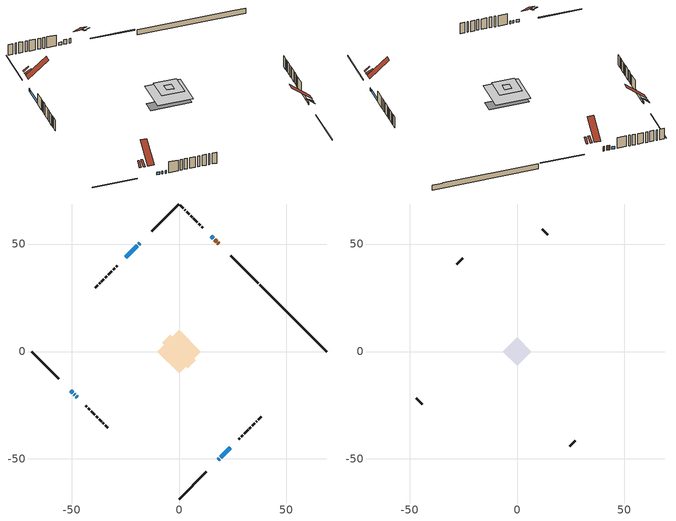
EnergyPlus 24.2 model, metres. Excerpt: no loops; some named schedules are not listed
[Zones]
conditioned space
 floor adiabatic (AdiabaticFloorConstruction): -10.19,0 0,10.19 10.19,0 0,-10.19 z2.59
 floor foundation (Slab1 construction): -7.77,4.07 -4.07,7.77 7.77,-4.07 4.07,-7.77 z-2.19
 wall outside (RimJoist1 construction): 0,-68.64 12.79,-55.85 / -68.64,0 -55.85,-12.79 / 0,68.64 -12.79,55.85 / 36.91,31.73 24.12,44.52 z0.15:0.45
 wall outside (AdiabaticWallConstruction 1): 18.55,50.09 18.12,50.52 / 17.47,51.17 16.61,52.03 z0.15:2.18
 wall outside (AdiabaticWallConstruction): 18.36,-50.28 18.68,-49.95 / 15.96,52.68 15.07,53.57 / -50.28,-18.36 -49.39,-19.25 / -48.73,-19.9 -48.44,-20.2 / 19.34,-49.3 23.78,-44.86 / -18.36,50.28 -18.68,49.95 / -47.79,-20.85 -47.46,-21.18 / -19.34,49.3 -24.67,43.97 z0.15:1.37
 wall outside (Wall1 construction): 27.8,-40.83 28.29,-40.35 / -43.44,-25.2 -42.96,-25.68 / -28.69,39.95 -29.18,39.46 / 11.04,57.6 10.56,58.08 z0.15:5.03
 wall outside (Wall2 construction): 28.94,-39.69 29.76,-38.88 / -42.3,-26.34 -41.48,-27.15 / -29.83,38.81 -30.65,37.99 / 9.9,58.74 9.09,59.55 z0.15:5.03
 wall outside (Wall3 construction): 30.42,-38.22 32.11,-36.53 / -40.83,-27.81 -39.13,-29.51 / -31.3,37.33 -33,35.64 / 8.43,60.21 6.73,61.9 z0.15:5.03
 wall outside (Wall4 construction): 32.77,-35.87 33.37,-35.27 / -38.47,-30.16 -37.87,-30.76 / -33.66,34.98 -34.26,34.38 / 6.08,62.56 5.48,63.16 z0.15:5.03
 wall outside (Wall5 construction): 34.03,-34.61 35.2,-33.44 / -37.22,-31.42 -36.05,-32.59 / -34.91,33.72 -36.09,32.55 / 4.82,63.82 3.65,64.99 z0.15:5.03
 wall outside (Wall6 construction): 35.86,-32.78 36.26,-32.38 / -35.39,-33.25 -34.98,-33.66 / -36.74,31.9 -37.15,31.49 / 2.99,65.65 2.59,66.05 z0.15:5.03
 wall outside (Wall8 construction): 36.92,-31.72 38.19,-30.45 / -34.33,-34.31 -33.05,-35.59 / -37.81,30.83 -39.08,29.56 / 1.93,66.71 0.66,67.98 z0.15:5.03
 wall foundation (FoundationWall1 construction): 37.57,31.07,-2.19 37.57,31.07,0.15 65.53,3.11,0.15 65.53,3.11,0.04 68.64,0,0.04 68.64,0,-2.19
 window (WindowConstruction 4): 18.36,-50.28 18.68,-49.96 z0.15:1.37
 window (WindowConstruction 2): 15.95,52.68 15.07,53.57 z0.15:1.37
 window (WindowConstruction 3): -50.28,-18.36 -49.39,-19.25 z0.15:1.37
 window (WindowConstruction 7): -48.73,-19.91 -48.44,-20.2 z0.15:1.37
 window (WindowConstruction): 19.34,-49.3 23.78,-44.86 z0.15:1.37
 window (WindowConstruction 5): -18.36,50.28 -18.68,49.96 z0.15:1.37
 window (WindowConstruction 6): -47.79,-20.85 -47.46,-21.18 z0.15:1.37
 window (WindowConstruction 1): -19.34,49.3 -24.67,43.97 z0.15:1.37
 door (Door): 18.55,50.09 18.12,50.52 z0.15:2.18
 door (Door 1): 17.47,51.17 16.61,52.03 z0.15:2.18
 ceiling adiabatic (AdiabaticFloorConstruction): 0,-10.19 10.19,0 0,10.19 -10.19,0 z2.59
 roof outside (Roof1 construction): 13.93,-54.7,5.03 12.44,-53.21,6.79 11.95,-53.7,6.79 13.45,-55.19,5.03; -54.7,-13.93,5.03 -53.21,-12.44,6.79 -53.7,-11.95,6.79 -55.19,-13.45,5.03; -13.93,54.7,5.03 -12.44,53.21,6.79 -11.95,53.7,6.79 -13.45,55.19,5.03; 22.98,45.66,5.03 21.48,44.17,6.79 21.97,43.68,6.79 23.46,45.18,5.03
attic - vented
 floor to conditioned space (Floor1 construction Reversed): -2.14,0 0,2.14 2.14,0 0,-2.14 z5.03
 floor to conditioned space (Floor2 construction Reversed): -6.63,0 0,6.63 6.63,0 0,-6.63 z5.03
 wall outside (Wall10 construction): 24.44,-44.2 27.15,-41.49 / -46.81,-21.83 -44.1,-24.54 / -25.33,43.31 -28.03,40.6 / 14.41,54.23 11.7,56.94 z0.15:5.03
 roof outside (Roof2 construction): 15.16,-53.48,5.03 13.14,-51.46,6.45 12.57,-52.03,6.45 14.59,-54.05,5.03; -53.48,-15.16,5.03 -51.46,-13.14,6.45 -52.03,-12.57,6.45 -54.05,-14.59,5.03; -15.16,53.48,5.03 -13.14,51.46,6.45 -12.57,52.03,6.45 -14.59,54.05,5.03; 21.76,46.88,5.03 19.74,44.86,6.45 20.3,44.3,6.45 22.32,46.32,5.03
 roof outside (Roof3 construction): 17.7,-50.94,5.03 11.89,-45.12,11.87 10,-47.02,11.87 15.81,-52.83,5.03; -50.94,-17.7,5.03 -45.12,-11.89,11.87 -47.02,-10,11.87 -52.83,-15.81,5.03; -17.7,50.94,5.03 -11.89,45.12,11.87 -10,47.02,11.87 -15.81,52.83,5.03; 19.21,49.43,5.03 13.4,43.62,11.87 15.29,41.73,11.87 21.1,47.54,5.03
[Building]
Building 1: Terrain=Suburbs
[Site:Location]
Montreal Intl AP_QC: Latitude {deg}=45.47; Longitude {deg}=-73.74; Time Zone {hr}=-5; Elevation {m}=36; Keep Site Location Information=Yes
[Site:GroundTemperature:Shallow]
2.07863, -0.316383, -0.508184, 0.628371, 5.19101, 9.73239, 13.6695, 16.1636, 16.3755, 14.347, 10.5102, 6.10817
[Site:WaterMainsTemperature]
Calculation Method=Schedule; Temperature Schedule=mains temperature schedule
[Material] Roughness=Rough; Thermal Absorptance=0.9
Name | Thickness {m} | Conductivity {W/m-K} | Density {kg/m3} | Specific Heat {J/kg-K} | Solar Absorptance | Visible Absorptance
asphalt or fiberglass shingles | 0.00635 | 0.162714 | 1121.4 | 1465.45 | 0.84 | 0.84
ceiling loosefill ins | 0.169333 | 0.0480833 | 16.02 | 1046.75 | 0.7 | 0.7
ceiling stud and cavity | 0.1397 | 0.122623 | 65.682 | 1177.47 | 0.7 | 0.7
ceiling stud and cavity 1 | 0.1397 | 0.121125 | 65.682 | 1177.47 | 0.7 | 0.7
concrete 4.0 in. | 0.1016 | 1.803125 | 2242.8 | 837.4 | 0.7 | 0.7
concrete 8.0 in. | 0.2032 | 1.803125 | 2242.8 | 837.4 | 0.7 | 0.7
door material | 0.04445 | 0.053851 | 512.64 | 1214.23 | 0.7 | 0.7
exterior vertical ins | 0.0158385 | 0.029427 | 32.04 | 1214.23 | 0.7 | 0.7
floor covering | 0.0127 | 0.0433444 | 54.468 | 1339.84 | 0.6 | 0.6
floor rigid ins; wall rigid ins 1 | 0.512978 | 0.029427 | 32.04 | 1214.23 | 0.7 | 0.7
floor stud and cavity | 0.1397 | 1.75129 | 37.0049 | 1207.88 | 0.7 | 0.7
furniture material conditioned space 1 | 0.1524 | 0.115458 | 640.8 | 1214.23 | 0.6 | 0.6
gypsum board | 0.0127 | 0.160291 | 801 | 837.4 | 0.6 | 0.6
gypsum board 1 | 0.0127 | 0.160291 | 801 | 837.4 | 0.7 | 0.7
osb sheathing 0.5 in. | 0.0127 | 0.115458 | 512.64 | 1214.23 | 0.7 | 0.7
osb sheathing 0.75 in. | 0.01905 | 0.115458 | 512.64 | 1214.23 | 0.7 | 0.7
osb sheathing 2.0 in. | 0.0508 | 0.115458 | 512.64 | 1214.23 | 0.7 | 0.7
rim joist rigid ins | 0.103632 | 0.029427 | 32.04 | 1214.23 | 0.7 | 0.7
rim joist stud and cavity | 0.0508 | 0.0474835 | 125.044 | 1163.47 | 0.6 | 0.6
roof stud and cavity | 0.2032 | 0.117649 | 78.34581 | 1123.46 | 0.7 | 0.7
wall rigid ins | 0.051816 | 0.029427 | 32.04 | 1214.23 | 0.7 | 0.7
wall stud and cavity | 0.1397 | 0.157419 | 139.0536 | 1170.24 | 0.7 | 0.7
wall stud and cavity 1 | 0.1397 | 0.124943 | 139.0536 | 1170.24 | 0.7 | 0.7
wall stud and cavity 2 | 0.1397 | 0.145044 | 139.0536 | 1170.24 | 0.7 | 0.7
wall stud and cavity 3 | 0.1397 | 0.221002 | 139.0536 | 1170.24 | 0.7 | 0.7
wall stud and cavity 4 | 0.1397 | 0.187121 | 139.0536 | 1170.24 | 0.7 | 0.7
wall stud and cavity 5 | 0.1397 | 0.227335 | 139.0536 | 1170.24 | 0.7 | 0.7
wall stud and cavity 6 | 0.1397 | 0.151991 | 139.0536 | 1170.24 | 0.7 | 0.7
wall stud and cavity 7 | 0.0889 | 6.1454 | 50.32683 | 1063.81 | 0.6 | 0.6
wall stud and cavity 8 | 0.0889 | 0.380278 | 52.3479 | 1209.89 | 0.7 | 0.7
wall stud and cavity 9 | 0.0889 | 0.391764 | 83.0341 | 1211.67 | 0.7 | 0.7
wood siding | 0.0254 | 0.102417 | 544.68 | 1172.36 | 0 | 0
wood siding 1 | 0.00254 | 0.102417 | 544.68 | 1172.36 | 0 | 0
wood siding 2; wood siding 3; wood siding 4 | 0.0254 | 0.102417 | 544.68 | 1172.36 | 0.7 | 0.7
[WindowMaterial:SimpleGlazingSystem]
Name | U-Factor {W/m2-K} | Solar Heat Gain Coefficient
WindowMaterial | 4.09838 | 0.69
WindowMaterial 1 | 2.97868 | 0.61
WindowMaterial 2 | 3.0383 | 0.46
WindowMaterial 3 | 6.50188 | 0.55
[Construction]
AdiabaticFloorConstruction: floor stud and cavity, floor rigid ins, osb sheathing 0.75 in., floor covering
AdiabaticWallConstruction: wood siding 3, wall rigid ins 1, wall stud and cavity 8, gypsum board
AdiabaticWallConstruction 1: wood siding 4, wall rigid ins 1, wall stud and cavity 8, gypsum board
Door; Door 1: door material
Floor1 construction Reversed: gypsum board, ceiling stud and cavity, ceiling loosefill ins
Floor2 construction Reversed: gypsum board, ceiling stud and cavity 1, ceiling loosefill ins
FoundationWall1 construction: concrete 8.0 in., gypsum board 1
furniture construction conditioned space 1: furniture material conditioned space 1
PartitionWallConstruction: gypsum board, wall stud and cavity 9, gypsum board
RimJoist1 construction: wood siding 2, rim joist rigid ins, osb sheathing 2.0 in., rim joist stud and cavity
Roof1 construction: asphalt or fiberglass shingles, osb sheathing 0.75 in., roof stud and cavity, gypsum board
Roof2 construction; Roof3 construction: asphalt or fiberglass shingles
Slab1 construction: concrete 4.0 in.
Wall1 construction: wood siding, wall rigid ins, osb sheathing 0.5 in., wall stud and cavity, gypsum board
Wall10 construction: wood siding 1, wall stud and cavity 7
Wall2 construction: wood siding, wall rigid ins, osb sheathing 0.5 in., wall stud and cavity 1, gypsum board
Wall3 construction: wood siding, wall rigid ins, osb sheathing 0.5 in., wall stud and cavity 2, gypsum board
Wall4 construction: wood siding, wall rigid ins, osb sheathing 0.5 in., wall stud and cavity 3, gypsum board
Wall5 construction: wood siding, wall rigid ins, osb sheathing 0.5 in., wall stud and cavity 4, gypsum board
Wall6 construction: wood siding, wall rigid ins, osb sheathing 0.5 in., wall stud and cavity 5, gypsum board
Wall8 construction: wood siding, wall rigid ins, osb sheathing 0.5 in., wall stud and cavity 6, gypsum board
WindowConstruction; WindowConstruction 1; WindowConstruction 2; WindowConstruction 3: WindowMaterial
WindowConstruction 4; WindowConstruction 5: WindowMaterial 1
WindowConstruction 6: WindowMaterial 2
WindowConstruction 7: WindowMaterial 3
[Zone] Multiplier=1; Part of Total Floor Area=Yes
Name | Volume {m3}
attic - vented | 88.3348
conditioned space | 738.1
[Space]
Name | Zone | Volume {m3}
attic - vented 1 | attic - vented | 88.3348
conditioned space 1 | conditioned space | 738.1
[ZoneInfiltration:EffectiveLeakageArea]
infil attic - vented 1: Zone or Space=attic - vented 1; Schedule=Always On Discrete; Effective Air Leakage Area {cm2}=3880.4; Stack Coefficient=0.000815286; Wind Coefficient=1.92919e-05
[ZoneMixing]
whole house fan mix: Zone or Space=attic - vented; Schedule=Always On Continuous; Design Flow Rate Calculation Method=Flow/Zone; Design Flow Rate {m3/s}=0; Source Zone or Space=conditioned space
[SurfaceProperty:ExposedFoundationPerimeter]
Slab1: Exposed Perimeter Calculation Method=TotalExposedPerimeter; Total Exposed Perimeter {m}=43.94
[InternalMass] Zone or ZoneList=conditioned space; Space or SpaceList=conditioned space 1
Name | Construction | Surface Area {m2}
furniture mass conditioned space 1 | furniture construction conditioned space 1 | 118.12
partition wall mass | PartitionWallConstruction | 295.3
[Lights]
interior lighting: Zone or ZoneList or Space or SpaceList=conditioned space 1; Schedule=interior lighting schedule; Design Level Calculation Method=LightingLevel; Lighting Level {W}=343.2; Return Air Fraction=0; Fraction Radiant=0.6; Fraction Visible=0.2; Fraction Replaceable=1
[People]
occupants: Zone or ZoneList or Space or SpaceList=conditioned space 1; Number of People Schedule=occupants schedule; Number of People Calculation Method=People; Number of People=3; Fraction Radiant=0.314171; Sensible Heat Fraction=0.56303; Activity Level Schedule=occupants activity schedule; Carbon Dioxide Generation Rate {m3/s-W}=0; Enable ASHRAE 55 Comfort Warnings=No; Mean Radiant Temperature Calculation Type=EnclosureAveraged
[ElectricEquipment] Zone or ZoneList or Space or SpaceList=conditioned space 1; Design Level Calculation Method=EquipmentLevel
Name | Schedule | Design Level {W} | Fraction Latent | Fraction Radiant | Fraction Lost
clothes dryer | clothes dryer schedule | 140.772 | 0.015 | 0.081 | 0.85
clothes washer | clothes washer schedule | 32.1985 | 0.03 | 0.162 | 0.7
cooking range | cooking range schedule | 215.147 | 0.08 | 0.432 | 0.2
dishwasher | dishwasher schedule | 66.8632 | 0.3 | 0.18 | 0.4
fridge | fridge schedule | 72.9452 | 0 | 0.6 | 0
mech vent house fan | mech vent house fan schedule | 960 | 0 | 0 | 1
mech vent house fan cfis | mech vent house fan cfis schedule | 0 | 0 | 0 | 0
misc plug loads | misc plug loads schedule | 494.7 | 0.045 | 0.513 | 0.1
whole house fan | Always On Discrete | 0 | 0 | 0 | 1
[OtherEquipment] Zone or ZoneList or Space or SpaceList=conditioned space 1; Design Level Calculation Method=EquipmentLevel
Name | Fuel Type | Schedule | Design Level {W} | Fraction Latent | Fraction Radiant | Fraction Lost
clothes dryer 1 | Electricity | clothes dryer schedule | 0 | 0.015 | 0.081 | 0.85
cooking range 1 | Electricity | cooking range schedule | 0 | 0.08 | 0.432 | 0.2
general water use latent | None | general water use schedule | 62.594 | 1 | 0 | 0
general water use sensible | None | general water use schedule | -61.6891 | 0 | 0.6 | 0
mech vent house fan latent load | None | Always On Discrete | 0 | 1 | 0 | 0
mech vent house fan sensible load | None | Always On Discrete | 0 | 0 | 0 | 0
water heater energy adjustment1 | Electricity | Always On Discrete | 0.01 | 0 | 0 | 1
[ZoneInfiltration:DesignFlowRate] Zone or ZoneList or Space or SpaceList=conditioned space 1; Schedule=Always On Discrete; Design Flow Rate Calculation Method=Flow/Zone; Design Flow Rate {m3/s}=0
infil flow; natural vent flow; whole house fan flow
[Foundation:Kiva]
Foundation Kiva 1: Initial Indoor Air Temperature {C}=21; Wall Height Above Grade {m}=0.150023; Wall Depth Below Slab {m}=0.2032; Custom Block Material Name 1=exterior vertical ins; Custom Block Depth 1 {m}=2.34001; Custom Block X Position 1 {m}=0.2159; Custom Block Z Position 1 {m}=0
[Foundation:Kiva:Settings]
Soil Conductivity {W/m-K}=0.849921; Soil Density {kg/m3}=1842.3; Soil Specific Heat {J/kg-K}=418.7; Ground Solar Absorptivity=0.9; Ground Thermal Absorptivity=0.9; Ground Surface Roughness {m}=0.03; Far-Field Width {m}=40; Deep-Ground Boundary Condition=ZeroFlux; Deep-Ground Depth {m}=40; Minimum Cell Dimension {m}=0.2; Maximum Cell Growth Coefficient=3; Simulation Timestep=Timestep
[Exterior:Lights]
exterior lighting: Schedule=exterior lighting schedule; Design Level {W}=75.6
[Schedule:Constant]
Name | Hourly Value
Always On Continuous; mech vent house fan schedule; mech vent house fan cfis schedule; Always On Discrete | 1
occupants activity schedule | 117.228
fridge schedule | 0
[Schedule:Week:Daily]
interior lighting schedule Week Rule - Jan1-Jan27: interior lighting schedule day, interior lighting schedule day, interior lighting schedule day, interior lighting schedule day, interior lighting schedule day, interior lighting schedule day, interior lighting schedule day, interior lighting schedule default day, interior lighting schedule default day, interior lighting schedule default day, interior lighting schedule default day, interior lighting schedule default day
interior lighting schedule Week Rule - Jan28-Feb3: interior lighting schedule day, interior lighting schedule day, interior lighting schedule day, interior lighting schedule day, interior lighting schedule day 1, interior lighting schedule day 1, interior lighting schedule day 1, interior lighting schedule default day, interior lighting schedule default day, interior lighting schedule default day, interior lighting schedule default day, interior lighting schedule default day
interior lighting schedule Week Rule - Feb4-Feb24: interior lighting schedule day 1, interior lighting schedule day 1, interior lighting schedule day 1, interior lighting schedule day 1, interior lighting schedule day 1, interior lighting schedule day 1, interior lighting schedule day 1, interior lighting schedule default day, interior lighting schedule default day, interior lighting schedule default day, interior lighting schedule default day, interior lighting schedule default day
interior lighting schedule Week Rule - Feb25-Mar3: interior lighting schedule day 1, interior lighting schedule day 1, interior lighting schedule day 1, interior lighting schedule day 1, interior lighting schedule day 2, interior lighting schedule day 2, interior lighting schedule day 2, interior lighting schedule default day, interior lighting schedule default day, interior lighting schedule default day, interior lighting schedule default day, interior lighting schedule default day
interior lighting schedule Week Rule - Mar4-Mar31: interior lighting schedule day 2, interior lighting schedule day 2, interior lighting schedule day 2, interior lighting schedule day 2, interior lighting schedule day 2, interior lighting schedule day 2, interior lighting schedule day 2, interior lighting schedule default day, interior lighting schedule default day, interior lighting schedule default day, interior lighting schedule default day, interior lighting schedule default day
interior lighting schedule Week Rule - Apr1-Apr28: interior lighting schedule day 3, interior lighting schedule day 3, interior lighting schedule day 3, interior lighting schedule day 3, interior lighting schedule day 3, interior lighting schedule day 3, interior lighting schedule day 3, interior lighting schedule default day, interior lighting schedule default day, interior lighting schedule default day, interior lighting schedule default day, interior lighting schedule default day
interior lighting schedule Week Rule - Apr29-May5: interior lighting schedule day 3, interior lighting schedule day 3, interior lighting schedule day 4, interior lighting schedule day 4, interior lighting schedule day 4, interior lighting schedule day 4, interior lighting schedule day 4, interior lighting schedule default day, interior lighting schedule default day, interior lighting schedule default day, interior lighting schedule default day, interior lighting schedule default day
interior lighting schedule Week Rule - May6-May26: interior lighting schedule day 4, interior lighting schedule day 4, interior lighting schedule day 4, interior lighting schedule day 4, interior lighting schedule day 4, interior lighting schedule day 4, interior lighting schedule day 4, interior lighting schedule default day, interior lighting schedule default day, interior lighting schedule default day, interior lighting schedule default day, interior lighting schedule default day
interior lighting schedule Week Rule - May27-Jun2: interior lighting schedule day 4, interior lighting schedule day 4, interior lighting schedule day 4, interior lighting schedule day 4, interior lighting schedule day 4, interior lighting schedule day 5, interior lighting schedule day 5, interior lighting schedule default day, interior lighting schedule default day, interior lighting schedule default day, interior lighting schedule default day, interior lighting schedule default day
interior lighting schedule Week Rule - Jun3-Jun30: interior lighting schedule day 5, interior lighting schedule day 5, interior lighting schedule day 5, interior lighting schedule day 5, interior lighting schedule day 5, interior lighting schedule day 5, interior lighting schedule day 5, interior lighting schedule default day, interior lighting schedule default day, interior lighting schedule default day, interior lighting schedule default day, interior lighting schedule default day
interior lighting schedule Week Rule - Jul1-Jul28: interior lighting schedule day 6, interior lighting schedule day 6, interior lighting schedule day 6, interior lighting schedule day 6, interior lighting schedule day 6, interior lighting schedule day 6, interior lighting schedule day 6, interior lighting schedule default day, interior lighting schedule default day, interior lighting schedule default day, interior lighting schedule default day, interior lighting schedule default day
interior lighting schedule Week Rule - Jul29-Aug4: interior lighting schedule day 6, interior lighting schedule day 6, interior lighting schedule day 6, interior lighting schedule day 7, interior lighting schedule day 7, interior lighting schedule day 7, interior lighting schedule day 7, interior lighting schedule default day, interior lighting schedule default day, interior lighting schedule default day, interior lighting schedule default day, interior lighting schedule default day
interior lighting schedule Week Rule - Aug5-Aug25: interior lighting schedule day 7, interior lighting schedule day 7, interior lighting schedule day 7, interior lighting schedule day 7, interior lighting schedule day 7, interior lighting schedule day 7, interior lighting schedule day 7, interior lighting schedule default day, interior lighting schedule default day, interior lighting schedule default day, interior lighting schedule default day, interior lighting schedule default day
interior lighting schedule Week Rule - Aug26-Sep1: interior lighting schedule day 7, interior lighting schedule day 7, interior lighting schedule day 7, interior lighting schedule day 7, interior lighting schedule day 7, interior lighting schedule day 7, interior lighting schedule day 8, interior lighting schedule default day, interior lighting schedule default day, interior lighting schedule default day, interior lighting schedule default day, interior lighting schedule default day
interior lighting schedule Week Rule - Sep2-Sep29: interior lighting schedule day 8, interior lighting schedule day 8, interior lighting schedule day 8, interior lighting schedule day 8, interior lighting schedule day 8, interior lighting schedule day 8, interior lighting schedule day 8, interior lighting schedule default day, interior lighting schedule default day, interior lighting schedule default day, interior lighting schedule default day, interior lighting schedule default day
interior lighting schedule Week Rule - Sep30-Oct6: interior lighting schedule day 8, interior lighting schedule day 9, interior lighting schedule day 9, interior lighting schedule day 9, interior lighting schedule day 9, interior lighting schedule day 9, interior lighting schedule day 9, interior lighting schedule default day, interior lighting schedule default day, interior lighting schedule default day, interior lighting schedule default day, interior lighting schedule default day
interior lighting schedule Week Rule - Oct7-Oct27: interior lighting schedule day 9, interior lighting schedule day 9, interior lighting schedule day 9, interior lighting schedule day 9, interior lighting schedule day 9, interior lighting schedule day 9, interior lighting schedule day 9, interior lighting schedule default day, interior lighting schedule default day, interior lighting schedule default day, interior lighting schedule default day, interior lighting schedule default day
interior lighting schedule Week Rule - Oct28-Nov3: interior lighting schedule day 9, interior lighting schedule day 9, interior lighting schedule day 9, interior lighting schedule day 9, interior lighting schedule day 10, interior lighting schedule day 10, interior lighting schedule day 10, interior lighting schedule default day, interior lighting schedule default day, interior lighting schedule default day, interior lighting schedule default day, interior lighting schedule default day
interior lighting schedule Week Rule - Nov4-Nov24: interior lighting schedule day 10, interior lighting schedule day 10, interior lighting schedule day 10, interior lighting schedule day 10, interior lighting schedule day 10, interior lighting schedule day 10, interior lighting schedule day 10, interior lighting schedule default day, interior lighting schedule default day, interior lighting schedule default day, interior lighting schedule default day, interior lighting schedule default day
interior lighting schedule Week Rule - Nov25-Dec1: interior lighting schedule day 10, interior lighting schedule day 10, interior lighting schedule day 10, interior lighting schedule day 10, interior lighting schedule day 10, interior lighting schedule day 10, interior lighting schedule day 11, interior lighting schedule default day, interior lighting schedule default day, interior lighting schedule default day, interior lighting schedule default day, interior lighting schedule default day
interior lighting schedule Week Rule - Dec2-Dec31: interior lighting schedule day 11, interior lighting schedule day 11, interior lighting schedule day 11, interior lighting schedule day 11, interior lighting schedule day 11, interior lighting schedule day 11, interior lighting schedule day 11, interior lighting schedule default day, interior lighting schedule default day, interior lighting schedule default day, interior lighting schedule default day, interior lighting schedule default day
occupants schedule Week Rule - Jan1-Dec31: occupants schedule day, occupants schedule day, occupants schedule day, occupants schedule day, occupants schedule day, occupants schedule day, occupants schedule day, occupants schedule default day, occupants schedule default day, occupants schedule default day, occupants schedule default day, occupants schedule default day
clothes dryer schedule Week Rule - Jan1-Dec31: clothes dryer schedule day, clothes dryer schedule day, clothes dryer schedule day, clothes dryer schedule day, clothes dryer schedule day, clothes dryer schedule day, clothes dryer schedule day, clothes dryer schedule default day, clothes dryer schedule default day, clothes dryer schedule default day, clothes dryer schedule default day, clothes dryer schedule default day
clothes washer schedule Week Rule - Jan1-Dec31: clothes washer schedule day, clothes washer schedule day, clothes washer schedule day, clothes washer schedule day, clothes washer schedule day, clothes washer schedule day, clothes washer schedule day, clothes washer schedule default day, clothes washer schedule default day, clothes washer schedule default day, clothes washer schedule default day, clothes washer schedule default day
cooking range schedule Week Rule - Jan1-Dec31: cooking range schedule day, cooking range schedule day, cooking range schedule day, cooking range schedule day, cooking range schedule day, cooking range schedule day, cooking range schedule day, cooking range schedule default day, cooking range schedule default day, cooking range schedule default day, cooking range schedule default day, cooking range schedule default day
dishwasher schedule Week Rule - Jan1-Dec31: dishwasher schedule day, dishwasher schedule day, dishwasher schedule day, dishwasher schedule day, dishwasher schedule day, dishwasher schedule day, dishwasher schedule day, dishwasher schedule default day, dishwasher schedule default day, dishwasher schedule default day, dishwasher schedule default day, dishwasher schedule default day
misc plug loads schedule Week Rule - Jan1-Dec31: misc plug loads schedule day, misc plug loads schedule day, misc plug loads schedule day, misc plug loads schedule day, misc plug loads schedule day, misc plug loads schedule day, misc plug loads schedule day, misc plug loads schedule default day, misc plug loads schedule default day, misc plug loads schedule default day, misc plug loads schedule default day, misc plug loads schedule default day
general water use schedule Week Rule - Jan1-Dec31: general water use schedule day, general water use schedule day, general water use schedule day, general water use schedule day, general water use schedule day, general water use schedule day, general water use schedule day, general water use schedule default day, general water use schedule default day, general water use schedule default day, general water use schedule default day, general water use schedule default day
exterior lighting schedule Week Rule - Jan1-Jan27: exterior lighting schedule day, exterior lighting schedule day, exterior lighting schedule day, exterior lighting schedule day, exterior lighting schedule day, exterior lighting schedule day, exterior lighting schedule day, exterior lighting schedule default day, exterior lighting schedule default day, exterior lighting schedule default day, exterior lighting schedule default day, exterior lighting schedule default day
exterior lighting schedule Week Rule - Jan28-Feb3: exterior lighting schedule day, exterior lighting schedule day, exterior lighting schedule day, exterior lighting schedule day, exterior lighting schedule day 1, exterior lighting schedule day 1, exterior lighting schedule day 1, exterior lighting schedule default day, exterior lighting schedule default day, exterior lighting schedule default day, exterior lighting schedule default day, exterior lighting schedule default day
exterior lighting schedule Week Rule - Feb4-Feb24: exterior lighting schedule day 1, exterior lighting schedule day 1, exterior lighting schedule day 1, exterior lighting schedule day 1, exterior lighting schedule day 1, exterior lighting schedule day 1, exterior lighting schedule day 1, exterior lighting schedule default day, exterior lighting schedule default day, exterior lighting schedule default day, exterior lighting schedule default day, exterior lighting schedule default day
exterior lighting schedule Week Rule - Feb25-Mar3: exterior lighting schedule day 1, exterior lighting schedule day 1, exterior lighting schedule day 1, exterior lighting schedule day 1, exterior lighting schedule day 2, exterior lighting schedule day 2, exterior lighting schedule day 2, exterior lighting schedule default day, exterior lighting schedule default day, exterior lighting schedule default day, exterior lighting schedule default day, exterior lighting schedule default day
exterior lighting schedule Week Rule - Mar4-Mar31: exterior lighting schedule day 2, exterior lighting schedule day 2, exterior lighting schedule day 2, exterior lighting schedule day 2, exterior lighting schedule day 2, exterior lighting schedule day 2, exterior lighting schedule day 2, exterior lighting schedule default day, exterior lighting schedule default day, exterior lighting schedule default day, exterior lighting schedule default day, exterior lighting schedule default day
exterior lighting schedule Week Rule - Apr1-Apr28: exterior lighting schedule day 3, exterior lighting schedule day 3, exterior lighting schedule day 3, exterior lighting schedule day 3, exterior lighting schedule day 3, exterior lighting schedule day 3, exterior lighting schedule day 3, exterior lighting schedule default day, exterior lighting schedule default day, exterior lighting schedule default day, exterior lighting schedule default day, exterior lighting schedule default day
exterior lighting schedule Week Rule - Apr29-May5: exterior lighting schedule day 3, exterior lighting schedule day 3, exterior lighting schedule day 4, exterior lighting schedule day 4, exterior lighting schedule day 4, exterior lighting schedule day 4, exterior lighting schedule day 4, exterior lighting schedule default day, exterior lighting schedule default day, exterior lighting schedule default day, exterior lighting schedule default day, exterior lighting schedule default day
exterior lighting schedule Week Rule - May6-May26: exterior lighting schedule day 4, exterior lighting schedule day 4, exterior lighting schedule day 4, exterior lighting schedule day 4, exterior lighting schedule day 4, exterior lighting schedule day 4, exterior lighting schedule day 4, exterior lighting schedule default day, exterior lighting schedule default day, exterior lighting schedule default day, exterior lighting schedule default day, exterior lighting schedule default day
exterior lighting schedule Week Rule - May27-Jun2: exterior lighting schedule day 4, exterior lighting schedule day 4, exterior lighting schedule day 4, exterior lighting schedule day 4, exterior lighting schedule day 4, exterior lighting schedule day 5, exterior lighting schedule day 5, exterior lighting schedule default day, exterior lighting schedule default day, exterior lighting schedule default day, exterior lighting schedule default day, exterior lighting schedule default day
exterior lighting schedule Week Rule - Jun3-Jun30: exterior lighting schedule day 5, exterior lighting schedule day 5, exterior lighting schedule day 5, exterior lighting schedule day 5, exterior lighting schedule day 5, exterior lighting schedule day 5, exterior lighting schedule day 5, exterior lighting schedule default day, exterior lighting schedule default day, exterior lighting schedule default day, exterior lighting schedule default day, exterior lighting schedule default day
exterior lighting schedule Week Rule - Jul1-Jul28: exterior lighting schedule day 6, exterior lighting schedule day 6, exterior lighting schedule day 6, exterior lighting schedule day 6, exterior lighting schedule day 6, exterior lighting schedule day 6, exterior lighting schedule day 6, exterior lighting schedule default day, exterior lighting schedule default day, exterior lighting schedule default day, exterior lighting schedule default day, exterior lighting schedule default day
exterior lighting schedule Week Rule - Jul29-Aug4: exterior lighting schedule day 6, exterior lighting schedule day 6, exterior lighting schedule day 6, exterior lighting schedule day 7, exterior lighting schedule day 7, exterior lighting schedule day 7, exterior lighting schedule day 7, exterior lighting schedule default day, exterior lighting schedule default day, exterior lighting schedule default day, exterior lighting schedule default day, exterior lighting schedule default day
exterior lighting schedule Week Rule - Aug5-Aug25: exterior lighting schedule day 7, exterior lighting schedule day 7, exterior lighting schedule day 7, exterior lighting schedule day 7, exterior lighting schedule day 7, exterior lighting schedule day 7, exterior lighting schedule day 7, exterior lighting schedule default day, exterior lighting schedule default day, exterior lighting schedule default day, exterior lighting schedule default day, exterior lighting schedule default day
exterior lighting schedule Week Rule - Aug26-Sep1: exterior lighting schedule day 7, exterior lighting schedule day 7, exterior lighting schedule day 7, exterior lighting schedule day 7, exterior lighting schedule day 7, exterior lighting schedule day 7, exterior lighting schedule day 8, exterior lighting schedule default day, exterior lighting schedule default day, exterior lighting schedule default day, exterior lighting schedule default day, exterior lighting schedule default day
exterior lighting schedule Week Rule - Sep2-Sep29: exterior lighting schedule day 8, exterior lighting schedule day 8, exterior lighting schedule day 8, exterior lighting schedule day 8, exterior lighting schedule day 8, exterior lighting schedule day 8, exterior lighting schedule day 8, exterior lighting schedule default day, exterior lighting schedule default day, exterior lighting schedule default day, exterior lighting schedule default day, exterior lighting schedule default day
exterior lighting schedule Week Rule - Sep30-Oct6: exterior lighting schedule day 8, exterior lighting schedule day 9, exterior lighting schedule day 9, exterior lighting schedule day 9, exterior lighting schedule day 9, exterior lighting schedule day 9, exterior lighting schedule day 9, exterior lighting schedule default day, exterior lighting schedule default day, exterior lighting schedule default day, exterior lighting schedule default day, exterior lighting schedule default day
exterior lighting schedule Week Rule - Oct7-Oct27: exterior lighting schedule day 9, exterior lighting schedule day 9, exterior lighting schedule day 9, exterior lighting schedule day 9, exterior lighting schedule day 9, exterior lighting schedule day 9, exterior lighting schedule day 9, exterior lighting schedule default day, exterior lighting schedule default day, exterior lighting schedule default day, exterior lighting schedule default day, exterior lighting schedule default day
exterior lighting schedule Week Rule - Oct28-Nov3: exterior lighting schedule day 9, exterior lighting schedule day 9, exterior lighting schedule day 9, exterior lighting schedule day 9, exterior lighting schedule day 10, exterior lighting schedule day 10, exterior lighting schedule day 10, exterior lighting schedule default day, exterior lighting schedule default day, exterior lighting schedule default day, exterior lighting schedule default day, exterior lighting schedule default day
[Schedule:Year]
interior lighting schedule: interior lighting schedule Week Rule - Jan1-Jan27, 1, 1, 1, 27, interior lighting schedule Week Rule - Jan28-Feb3, 1, 28, 2, 3, interior lighting schedule Week Rule - Feb4-Feb24, 2, 4, 2, 24, interior lighting schedule Week Rule - Feb25-Mar3, 2, 25, 3, 3, interior lighting schedule Week Rule - Mar4-Mar31, 3, 4, 3, 31, interior lighting schedule Week Rule - Apr1-Apr28, 4, 1, 4, 28, interior lighting schedule Week Rule - Apr29-May5, 4, 29, 5, 5, interior lighting schedule Week Rule - May6-May26, 5, 6, 5, 26, interior lighting schedule Week Rule - May27-Jun2, 5, 27, 6, 2, interior lighting schedule Week Rule - Jun3-Jun30, 6, 3, 6, 30, interior lighting schedule Week Rule - Jul1-Jul28, 7, 1, 7, 28, interior lighting schedule Week Rule - Jul29-Aug4, 7, 29, 8, 4, interior lighting schedule Week Rule - Aug5-Aug25, 8, 5, 8, 25, interior lighting schedule Week Rule - Aug26-Sep1, 8, 26, 9, 1, interior lighting schedule Week Rule - Sep2-Sep29, 9, 2, 9, 29, interior lighting schedule Week Rule - Sep30-Oct6, 9, 30, 10, 6, interior lighting schedule Week Rule - Oct7-Oct27, 10, 7, 10, 27, interior lighting schedule Week Rule - Oct28-Nov3, 10, 28, 11, 3, interior lighting schedule Week Rule - Nov4-Nov24, 11, 4, 11, 24, interior lighting schedule Week Rule - Nov25-Dec1, 11, 25, 12, 1, interior lighting schedule Week Rule - Dec2-Dec31, 12, 2, 12, 31
occupants schedule: occupants schedule Week Rule - Jan1-Dec31, 1, 1, 12, 31
clothes dryer schedule: clothes dryer schedule Week Rule - Jan1-Dec31, 1, 1, 12, 31
clothes washer schedule: clothes washer schedule Week Rule - Jan1-Dec31, 1, 1, 12, 31
cooking range schedule: cooking range schedule Week Rule - Jan1-Dec31, 1, 1, 12, 31
dishwasher schedule: dishwasher schedule Week Rule - Jan1-Dec31, 1, 1, 12, 31
misc plug loads schedule: misc plug loads schedule Week Rule - Jan1-Dec31, 1, 1, 12, 31
general water use schedule: general water use schedule Week Rule - Jan1-Dec31, 1, 1, 12, 31
exterior lighting schedule: exterior lighting schedule Week Rule - Jan1-Jan27, 1, 1, 1, 27, exterior lighting schedule Week Rule - Jan28-Feb3, 1, 28, 2, 3, exterior lighting schedule Week Rule - Feb4-Feb24, 2, 4, 2, 24, exterior lighting schedule Week Rule - Feb25-Mar3, 2, 25, 3, 3, exterior lighting schedule Week Rule - Mar4-Mar31, 3, 4, 3, 31, exterior lighting schedule Week Rule - Apr1-Apr28, 4, 1, 4, 28, exterior lighting schedule Week Rule - Apr29-May5, 4, 29, 5, 5, exterior lighting schedule Week Rule - May6-May26, 5, 6, 5, 26, exterior lighting schedule Week Rule - May27-Jun2, 5, 27, 6, 2, exterior lighting schedule Week Rule - Jun3-Jun30, 6, 3, 6, 30, exterior lighting schedule Week Rule - Jul1-Jul28, 7, 1, 7, 28, exterior lighting schedule Week Rule - Jul29-Aug4, 7, 29, 8, 4, exterior lighting schedule Week Rule - Aug5-Aug25, 8, 5, 8, 25, exterior lighting schedule Week Rule - Aug26-Sep1, 8, 26, 9, 1, exterior lighting schedule Week Rule - Sep2-Sep29, 9, 2, 9, 29, exterior lighting schedule Week Rule - Sep30-Oct6, 9, 30, 10, 6, exterior lighting schedule Week Rule - Oct7-Oct27, 10, 7, 10, 27, exterior lighting schedule Week Rule - Oct28-Nov3, 10, 28, 11, 3, exterior lighting schedule Week Rule - Nov4-Nov24, 11, 4, 11, 24, exterior lighting schedule Week Rule - Nov25-Dec1, 11, 25, 12, 1, exterior lighting schedule Week Rule - Dec2-Dec31, 12, 2, 12, 31
[Schedule:Compact]
mains temperature schedule: Through: 01/01, For: AllDays, Until: 24:00, 6.56833, Through: 01/02, For: AllDays, Until: 24:00, 6.48722, Through: 01/03, For: AllDays, Until: 24:00, 6.40722, Through: 01/04, For: AllDays, Until: 24:00, 6.32889, Through: 01/05, For: AllDays, Until: 24:00, 6.25167, Through: 01/06, For: AllDays, Until: 24:00, 6.17611, Through: 01/07, For: AllDays, Until: 24:00, 6.10222, Through: 01/08, For: AllDays, Until: 24:00, 6.02944, Through: 01/09, For: AllDays, Until: 24:00, 5.95833, Through: 01/10, For: AllDays, Until: 24:00, 5.88889, Through: 01/11, For: AllDays, Until: 24:00, 5.82056, Through: 01/12, For: AllDays, Until: 24:00, 5.75444, Through: 01/13, For: AllDays, Until: 24:00, 5.68944, Through: 01/14, For: AllDays, Until: 24:00, 5.62611, Through: 01/15, For: AllDays, Until: 24:00, 5.56444, Through: 01/16, For: AllDays, Until: 24:00, 5.50444, Through: 01/17, For: AllDays, Until: 24:00, 5.44611, Through: 01/18, For: AllDays, Until: 24:00, 5.38944, Through: 01/19, For: AllDays, Until: 24:00, 5.33389, Through: 01/20, For: AllDays, Until: 24:00, 5.28111, Through: 01/21, For: AllDays, Until: 24:00, 5.22944, Through: 01/22, For: AllDays, Until: 24:00, 5.17944, Through: 01/23, For: AllDays, Until: 24:00, 5.13111, Through: 01/24, For: AllDays, Until: 24:00, 5.085, Through: 01/25, For: AllDays, Until: 24:00, 5.04056, Through: 01/26, For: AllDays, Until: 24:00, 4.99778, Through: 01/27, For: AllDays, Until: 24:00, 4.95667, Through: 01/28, For: AllDays, Until: 24:00, 4.91778, Through: 01/29, For: AllDays, Until: 24:00, 4.88056, Through: 01/30, For: AllDays, Until: 24:00, 4.845, Through: 01/31, For: AllDays, Until: 24:00, 4.81167, Through: 02/01, For: AllDays, Until: 24:00, 4.77944, Through: 02/02, For: AllDays, Until: 24:00, 4.75, Through: 02/03, For: AllDays, Until: 24:00, 4.72167, Through: 02/04, For: AllDays, Until: 24:00, 4.69611, Through: 02/05, For: AllDays, Until: 24:00, 4.67167, Through: 02/06, For: AllDays, Until: 24:00, 4.64944, Through: 02/07, For: AllDays, Until: 24:00, 4.62889, Through: 02/08, For: AllDays, Until: 24:00, 4.61056, Through: 02/09, For: AllDays, Until: 24:00, 4.59389, Through: 02/10, For: AllDays, Until: 24:00, 4.57944, Through: 02/11, For: AllDays, Until: 24:00, 4.56667, Through: 02/12, For: AllDays, Until: 24:00, 4.55611, Through: 02/13, For: AllDays, Until: 24:00, 4.54722, Through: 02/14, For: AllDays, Until: 24:00, 4.54056, Through: 02/15, For: AllDays, Until: 24:00, 4.53556, Through: 02/16, For: AllDays, Until: 24:00, 4.53278, Through: 02/17, For: AllDays, Until: 24:00, 4.53167, Through: 02/18, For: AllDays, Until: 24:00, 4.53278, Through: 02/19, For: AllDays, Until: 24:00, 4.53556, Through: 02/20, For: AllDays, Until: 24:00, 4.54056, Through: 02/21, For: AllDays, Until: 24:00, 4.54722, Through: 02/22, For: AllDays, Until: 24:00, 4.55611, Through: 02/23, For: AllDays, Until: 24:00, 4.56667, Through: 02/24, For: AllDays, Until: 24:00, 4.57944, Through: 02/25, For: AllDays, Until: 24:00, 4.59389, Through: 02/26, For: AllDays, Until: 24:00, 4.61056, Through: 02/27, For: AllDays, Until: 24:00, 4.62889, Through: 02/28, For: AllDays, Until: 24:00, 4.64889, Through: 03/01, For: AllDays, Until: 24:00, 4.67111, Through: 03/02, For: AllDays, Until: 24:00, 4.69556, Through: 03/03, For: AllDays, Until: 24:00, 4.72167, Through: 03/04, For: AllDays, Until: 24:00, 4.74944, Through: 03/05, For: AllDays, Until: 24:00, 4.77944, Through: 03/06, For: AllDays, Until: 24:00, 4.81111, Through: 03/07, For: AllDays, Until: 24:00, 4.84444, Through: 03/08, For: AllDays, Until: 24:00, 4.88, Through: 03/09, For: AllDays, Until: 24:00, 4.91722, Through: 03/10, For: AllDays, Until: 24:00, 4.95611, Through: 03/11, For: AllDays, Until: 24:00, 4.99722, Through: 03/12, For: AllDays, Until: 24:00, 5.04, Through: 03/13, For: AllDays, Until: 24:00, 5.08444, Through: 03/14, For: AllDays, Until: 24:00, 5.13056, Through: 03/15, For: AllDays, Until: 24:00, 5.17889, Through: 03/16, For: AllDays, Until: 24:00, 5.22833, Through: 03/17, For: AllDays, Until: 24:00, 5.28, Through: 03/18, For: AllDays, Until: 24:00, 5.33333, Through: 03/19, For: AllDays, Until: 24:00, 5.38833, Through: 03/20, For: AllDays, Until: 24:00, 5.445, Through: 03/21, For: AllDays, Until: 24:00, 5.50333, Through: 03/22, For: AllDays, Until: 24:00, 5.56333, Through: 03/23, For: AllDays, Until: 24:00, 5.625, Through: 03/24, For: AllDays, Until: 24:00, 5.68833, Through: 03/25, For: AllDays, Until: 24:00, 5.75333, Through: 03/26, For: AllDays, Until: 24:00, 5.81944, Through: 03/27, For: AllDays, Until: 24:00, 5.88778, Through: 03/28, For: AllDays, Until: 24:00, 5.95722, Through: 03/29, For: AllDays, Until: 24:00, 6.02833, Through: 03/30, For: AllDays, Until: 24:00, 6.10111, Through: 03/31, For: AllDays, Until: 24:00, 6.175, Through: 04/01, For: AllDays, Until: 24:00, 6.25056, Through: 04/02, For: AllDays, Until: 24:00, 6.32778, Through: 04/03, For: AllDays, Until: 24:00, 6.40611, Through: 04/04, For: AllDays, Until: 24:00, 6.48556, Through: 04/05, For: AllDays, Until: 24:00, 6.56722, Through: 04/06, For: AllDays, Until: 24:00, 6.64944, Through: 04/07, For: AllDays, Until: 24:00, 6.73333, Through: 04/08, For: AllDays, Until: 24:00, 6.81833, Through: 04/09, For: AllDays, Until: 24:00, 6.905, Through: 04/10, For: AllDays, Until: 24:00, 6.99278, Through: 04/11, For: AllDays, Until: 24:00, 7.08111, Through: 04/12, For: AllDays, Until: 24:00, 7.17167, Through: 04/13, For: AllDays, Until: 24:00, 7.26278, Through: 04/14, For: AllDays, Until: 24:00, 7.355, Through: 04/15, For: AllDays, Until: 24:00, 7.44833, Through: 04/16, For: AllDays, Until: 24:00, 7.54278, Through: 04/17, For: AllDays, Until: 24:00, 7.63889, Through: 04/18, For: AllDays, Until: 24:00, 7.735, Through: 04/19, For: AllDays, Until: 24:00, 7.83278, Through: 04/20, For: AllDays, Until: 24:00, 7.93167, Through: 04/21, For: AllDays, Until: 24:00, 8.03111, Through: 04/22, For: AllDays, Until: 24:00, 8.13167, Through: 04/23, For: AllDays, Until: 24:00, 8.23278, Through: 04/24, For: AllDays, Until: 24:00, 8.335, Through: 04/25, For: AllDays, Until: 24:00, 8.43778, Through: 04/26, For: AllDays, Until: 24:00, 8.54167, Through: 04/27, For: AllDays, Until: 24:00, 8.64611, Through: 04/28, For: AllDays, Until: 24:00, 8.75167, Through: 04/29, For: AllDays, Until: 24:00, 8.85778, Through: 04/30, For: AllDays, Until: 24:00, 8.96444, Through: 05/01, For: AllDays, Until: 24:00, 9.07167, Through: 05/02, For: AllDays, Until: 24:00, 9.17944, Through: 05/03, For: AllDays, Until: 24:00, 9.28778, Through: 05/04, For: AllDays, Until: 24:00, 9.39667, Through: 05/05, For: AllDays, Until: 24:00, 9.50667, Through: 05/06, For: AllDays, Until: 24:00, 9.61667, Through: 05/07, For: AllDays, Until: 24:00, 9.72667, Through: 05/08, For: AllDays, Until: 24:00, 9.83778, Through: 05/09, For: AllDays, Until: 24:00, 9.94889, Through: 05/10, For: AllDays, Until: 24:00, 10.0606, Through: 05/11, For: AllDays, Until: 24:00, 10.1722, Through: 05/12, For: AllDays, Until: 24:00, 10.2844, Through: 05/13, For: AllDays, Until: 24:00, 10.3967, Through: 05/14, For: AllDays, Until: 24:00, 10.5094, Through: 05/15, For: AllDays, Until: 24:00, 10.6222, Through: 05/16, For: AllDays, Until: 24:00, 10.735, Through: 05/17, For: AllDays, Until: 24:00, 10.8478, Through: 05/18, For: AllDays, Until: 24:00, 10.9611, Through: 05/19, For: AllDays, Until: 24:00, 11.0744, Through: 05/20, For: AllDays, Until: 24:00, 11.1872, Through: 05/21, For: AllDays, Until: 24:00, 11.3006, Through: 05/22, For: AllDays, Until: 24:00, 11.4133, Through: 05/23, For: AllDays, Until: 24:00, 11.5267, Through: 05/24, For: AllDays, Until: 24:00, 11.6394, Through: 05/25, For: AllDays, Until: 24:00, 11.7522, Through: 05/26, For: AllDays, Until: 24:00, 11.8644, Through: 05/27, For: AllDays, Until: 24:00, 11.9767, Through: 05/28, For: AllDays, Until: 24:00, 12.0889, Through: 05/29, For: AllDays, Until: 24:00, 12.2006, Through: 05/30, For: AllDays, Until: 24:00, 12.3122, Through: 05/31, For: AllDays, Until: 24:00, 12.4228, Through: 06/01, For: AllDays, Until: 24:00, 12.5339, Through: 06/02, For: AllDays, Until: 24:00, 12.6439, Through: 06/03, For: AllDays, Until: 24:00, 12.7539, Through: 06/04, For: AllDays, Until: 24:00, 12.8628, Through: 06/05, For: AllDays, Until: 24:00, 12.9717, Through: 06/06, For: AllDays, Until: 24:00, 13.08, Through: 06/07, For: AllDays, Until: 24:00, 13.1878, Through: 06/08, For: AllDays, Until: 24:00, 13.2944, Through: 06/09, For: AllDays, Until: 24:00, 13.4011, Through: 06/10, For: AllDays, Until: 24:00, 13.5067, Through: 06/11, For: AllDays, Until: 24:00, 13.6117, Through: 06/12, For: AllDays, Until: 24:00, 13.7156, Through: 06/13, For: AllDays, Until: 24:00, 13.8194, Through: 06/14, For: AllDays, Until: 24:00, 13.9222, Through: 06/15, For: AllDays, Until: 24:00, 14.0239, Through: 06/16, For: AllDays, Until: 24:00, 14.125, Through: 06/17, For: AllDays, Until: 24:00, 14.225, Through: 06/18, For: AllDays, Until: 24:00, 14.3239, Through: 06/19, For: AllDays, Until: 24:00, 14.4222, Through: 06/20, For: AllDays, Until: 24:00, 14.5194, Through: 06/21, For: AllDays, Until: 24:00, 14.6156, Through: 06/22, For: AllDays, Until: 24:00, 14.7106, Through: 06/23, For: AllDays, Until: 24:00, 14.805, Through: 06/24, For: AllDays, Until: 24:00, 14.8978, Through: 06/25, For: AllDays, Until: 24:00, 14.9894, Through: 06/26, For: AllDays, Until: 24:00, 15.0806, Through: 06/27, For: AllDays, Until: 24:00, 15.17, Through: 06/28, For: AllDays, Until: 24:00, 15.2583, Through: 06/29, For: AllDays, Until: 24:00, 15.3456, Through: 06/30, For: AllDays, Until: 24:00, 15.4311, Through: 07/01, For: AllDays, Until: 24:00, 15.5161, Through: 07/02, For: AllDays, Until: 24:00, 15.5989, Through: 07/03, For: AllDays, Until: 24:00, 15.6811, Through: 07/04, For: AllDays, Until: 24:00, 15.7617, Through: 07/05, For: AllDays, Until: 24:00, 15.8411, Through: 07/06, For: AllDays, Until: 24:00, 15.9189, Through: 07/07, For: AllDays, Until: 24:00, 15.995, Through: 07/08, For: AllDays, Until: 24:00, 16.07, Through: 07/09, For: AllDays, Until: 24:00, 16.1433, Through: 07/10, For: AllDays, Until: 24:00, 16.2156, Through: 07/11, For: AllDays, Until: 24:00, 16.2861, Through: 07/12, For: AllDays, Until: 24:00, 16.355, Through: 07/13, For: AllDays, Until: 24:00, 16.4222, Through: 07/14, For: AllDays, Until: 24:00, 16.4878, Through: 07/15, For: AllDays, Until: 24:00, 16.5522, Through: 07/16, For: AllDays, Until: 24:00, 16.615, Through: 07/17, For: AllDays, Until: 24:00, 16.6756, Through: 07/18, For: AllDays, Until: 24:00, 16.735, Through: 07/19, For: AllDays, Until: 24:00, 16.7928, Through: 07/20, For: AllDays, Until: 24:00, 16.8489, Through: 07/21, For: AllDays, Until: 24:00, 16.9028, Through: 07/22, For: AllDays, Until: 24:00, 16.9556, Through: 07/23, For: AllDays, Until: 24:00, 17.0061, Through: 07/24, For: AllDays, Until: 24:00, 17.0556, Through: 07/25, For: AllDays, Until: 24:00, 17.1028, Through: 07/26, For: AllDays, Until: 24:00, 17.1483, Through: 07/27, For: AllDays, Until: 24:00, 17.1917, Through: 07/28, For: AllDays, Until: 24:00, 17.2339, Through: 07/29, For: AllDays, Until: 24:00, 17.2739, Through: 07/30, For: AllDays, Until: 24:00, 17.3122, Through: 07/31, For: AllDays, Until: 24:00, 17.3489, Through: 08/01, For: AllDays, Until: 24:00, 17.3833, Through: 08/02, For: AllDays, Until: 24:00, 17.4161, Through: 08/03, For: AllDays, Until: 24:00, 17.4467, Through: 08/04, For: AllDays, Until: 24:00, 17.4761, Through: 08/05, For: AllDays, Until: 24:00, 17.5028, Through: 08/06, For: AllDays, Until: 24:00, 17.5283, Through: 08/07, For: AllDays, Until: 24:00, 17.5517, Through: 08/08, For: AllDays, Until: 24:00, 17.5728, Through: 08/09, For: AllDays, Until: 24:00, 17.5922, Through: 08/10, For: AllDays, Until: 24:00, 17.61, Through: 08/11, For: AllDays, Until: 24:00, 17.6256, Through: 08/12, For: AllDays, Until: 24:00, 17.6394, Through: 08/13, For: AllDays, Until: 24:00, 17.6511, Through: 08/14, For: AllDays, Until: 24:00, 17.6611, Through: 08/15, For: AllDays, Until: 24:00, 17.6689, Through: 08/16, For: AllDays, Until: 24:00, 17.675, Through: 08/17, For: AllDays, Until: 24:00, 17.6789, Through: 08/18, For: AllDays, Until: 24:00, 17.6811, Through: 08/19, For: AllDays, Until: 24:00, 17.6811, Through: 08/20, For: AllDays, Until: 24:00, 17.6794, Through: 08/21, For: AllDays, Until: 24:00, 17.6756, Through: 08/22, For: AllDays, Until: 24:00, 17.67, Through: 08/23, For: AllDays, Until: 24:00, 17.6622, Through: 08/24, For: AllDays, Until: 24:00, 17.6528, Through: 08/25, For: AllDays, Until: 24:00, 17.6411, Through: 08/26, For: AllDays, Until: 24:00, 17.6278, Through: 08/27, For: AllDays, Until: 24:00, 17.6122, Through: 08/28, For: AllDays, Until: 24:00, 17.595, Through: 08/29, For: AllDays, Until: 24:00, 17.5756, Through: 08/30, For: AllDays, Until: 24:00, 17.5544, Through: 08/31, For: AllDays, Until: 24:00, 17.5311, Through: 09/01, For: AllDays, Until: 24:00, 17.5061, Through: 09/02, For: AllDays, Until: 24:00, 17.4794, Through: 09/03, For: AllDays, Until: 24:00, 17.4506, Through: 09/04, For: AllDays, Until: 24:00, 17.42, Through: 09/05, For: AllDays, Until: 24:00, 17.3878, Through: 09/06, For: AllDays, Until: 24:00, 17.3533, Through: 09/07, For: AllDays, Until: 24:00, 17.3172, Through: 09/08, For: AllDays, Until: 24:00, 17.2789, Through: 09/09, For: AllDays, Until: 24:00, 17.2389, Through: 09/10, For: AllDays, Until: 24:00, 17.1972, Through: 09/11, For: AllDays, Until: 24:00, 17.1539, Through: 09/12, For: AllDays, Until: 24:00, 17.1083, Through: 09/13, For: AllDays, Until: 24:00, 17.0617, Through: 09/14, For: AllDays, Until: 24:00, 17.0128, Through: 09/15, For: AllDays, Until: 24:00, 16.9622, Through: 09/16, For: AllDays, Until: 24:00, 16.9094, Through: 09/17, For: AllDays, Until: 24:00, 16.8556, Through: 09/18, For: AllDays, Until: 24:00, 16.8, Through: 09/19, For: AllDays, Until: 24:00, 16.7422, Through: 09/20, For: AllDays, Until: 24:00, 16.6833, Through: 09/21, For: AllDays, Until: 24:00, 16.6228, Through: 09/22, For: AllDays, Until: 24:00, 16.56, Through: 09/23, For: AllDays, Until: 24:00, 16.4961, Through: 09/24, For: AllDays, Until: 24:00, 16.4306, Through: 09/25, For: AllDays, Until: 24:00, 16.3633, Through: 09/26, For: AllDays, Until: 24:00, 16.295, Through: 09/27, For: AllDays, Until: 24:00, 16.2244, Through: 09/28, For: AllDays, Until: 24:00, 16.1528, Through: 09/29, For: AllDays, Until: 24:00, 16.0794, Through: 09/30, For: AllDays, Until: 24:00, 16.0044, Through: 10/01, For: AllDays, Until: 24:00, 15.9283, Through: 10/02, For: AllDays, Until: 24:00, 15.8511, Through: 10/03, For: AllDays, Until: 24:00, 15.7717, Through: 10/04, For: AllDays, Until: 24:00, 15.6917, Through: 10/05, For: AllDays, Until: 24:00, 15.6094, Through: 10/06, For: AllDays, Until: 24:00, 15.5267, Through: 10/07, For: AllDays, Until: 24:00, 15.4422, Through: 10/08, For: AllDays, Until: 24:00, 15.3567, Through: 10/09, For: AllDays, Until: 24:00, 15.2694, Through: 10/10, For: AllDays, Until: 24:00, 15.1811, Through: 10/11, For: AllDays, Until: 24:00, 15.0917, Through: 10/12, For: AllDays, Until: 24:00, 15.0011, Through: 10/13, For: AllDays, Until: 24:00, 14.9094, Through: 10/14, For: AllDays, Until: 24:00, 14.8167, Through: 10/15, For: AllDays, Until: 24:00, 14.7228, Through: 10/16, For: AllDays, Until: 24:00, 14.6278, Through: 10/17, For: AllDays, Until: 24:00, 14.5317, Through: 10/18, For: AllDays, Until: 24:00, 14.4344, Through: 10/19, For: AllDays, Until: 24:00, 14.3367, Through: 10/20, For: AllDays, Until: 24:00, 14.2378, Through: 10/21, For: AllDays, Until: 24:00, 14.1378, Through: 10/22, For: AllDays, Until: 24:00, 14.0367, Through: 10/23, For: AllDays, Until: 24:00, 13.935, Through: 10/24, For: AllDays, Until: 24:00, 13.8322, Through: 10/25, For: AllDays, Until: 24:00, 13.7289, Through: 10/26, For: AllDays, Until: 24:00, 13.625, Through: 10/27, For: AllDays, Until: 24:00, 13.52, Through: 10/28, For: AllDays, Until: 24:00, 13.4144, Through: 10/29, For: AllDays, Until: 24:00, 13.3083, Through: 10/30, For: AllDays, Until: 24:00, 13.2011, Through: 10/31, For: AllDays, Until: 24:00, 13.0939, Through: 11/01, For: AllDays, Until: 24:00, 12.9856, Through: 11/02, For: AllDays, Until: 24:00, 12.8767, Through: 11/03, For: AllDays, Until: 24:00, 12.7678, Through: 11/04, For: AllDays, Until: 24:00, 12.6578, Through: 11/05, For: AllDays, Until: 24:00, 12.5478, Through: 11/06, For: AllDays, Until: 24:00, 12.4372, Through: 11/07, For: AllDays, Until: 24:00, 12.3261, Through: 11/08, For: AllDays, Until: 24:00, 12.215, Through: 11/09, For: AllDays, Until: 24:00, 12.1033, Through: 11/10, For: AllDays, Until: 24:00, 11.9911, Through: 11/11, For: AllDays, Until: 24:00, 11.8789, Through: 11/12, For: AllDays, Until: 24:00, 11.7667, Through: 11/13, For: AllDays, Until: 24:00, 11.6539, Through: 11/14, For: AllDays, Until: 24:00, 11.5411, Through: 11/15, For: AllDays, Until: 24:00, 11.4278, Through: 11/16, For: AllDays, Until: 24:00, 11.315, Through: 11/17, For: AllDays, Until: 24:00, 11.2017, Through: 11/18, For: AllDays, Until: 24:00, 11.0889, Through: 11/19, For: AllDays, Until: 24:00, 10.9756, Through: 11/20, For: AllDays, Until: 24:00, 10.8622, Through: 11/21, For: AllDays, Until: 24:00, 10.7494, Through: 11/22, For: AllDays, Until: 24:00, 10.6367, Through: 11/23, For: AllDays, Until: 24:00, 10.5239, Through: 11/24, For: AllDays, Until: 24:00, 10.4111, Through: 11/25, For: AllDays, Until: 24:00, 10.2989, Through: 11/26, For: AllDays, Until: 24:00, 10.1867, Through: 11/27, For: AllDays, Until: 24:00, 10.0744, Through: 11/28, For: AllDays, Until: 24:00, 9.96333, Through: 11/29, For: AllDays, Until: 24:00, 9.85167, Through: 11/30, For: AllDays, Until: 24:00, 9.74111, Through: 12/01, For: AllDays, Until: 24:00, 9.63056, Through: 12/02, For: AllDays, Until: 24:00, 9.52056, Through: 12/03, For: AllDays, Until: 24:00, 9.41111, Through: 12/04, For: AllDays, Until: 24:00, 9.30167, Through: 12/05, For: AllDays, Until: 24:00, 9.19333, Through: 12/06, For: AllDays, Until: 24:00, 9.08556, Through: 12/07, For: AllDays, Until: 24:00, 8.97778, Through: 12/08, For: AllDays, Until: 24:00, 8.87111, Through: 12/09, For: AllDays, Until: 24:00, 8.765, Through: 12/10, For: AllDays, Until: 24:00, 8.66, Through: 12/11, For: AllDays, Until: 24:00, 8.555, Through: 12/12, For: AllDays, Until: 24:00, 8.45111, Through: 12/13, For: AllDays, Until: 24:00, 8.34833, Through: 12/14, For: AllDays, Until: 24:00, 8.24611, Through: 12/15, For: AllDays, Until: 24:00, 8.14444, Through: 12/16, For: AllDays, Until: 24:00, 8.04389, Through: 12/17, For: AllDays, Until: 24:00, 7.94444, Through: 12/18, For: AllDays, Until: 24:00, 7.84556, Through: 12/19, For: AllDays, Until: 24:00, 7.74778, Through: 12/20, For: AllDays, Until: 24:00, 7.65111, Through: 12/21, For: AllDays, Until: 24:00, 7.555, Through: 12/22, For: AllDays, Until: 24:00, 7.46056, Through: 12/23, For: AllDays, Until: 24:00, 7.36667, Through: 12/24, For: AllDays, Until: 24:00, 7.27444, Through: 12/25, For: AllDays, Until: 24:00, 7.18278, Through: 12/26, For: AllDays, Until: 24:00, 7.09278, Through: 12/27, For: AllDays, Until: 24:00, 7.00389, Through: 12/28, For: AllDays, Until: 24:00, 6.91611, Through: 12/29, For: AllDays, Until: 24:00, 6.82944, Through: 12/30, For: AllDays, Until: 24:00, 6.74389, Through: 12/31, For: AllDays, Until: 24:00, 6.66
